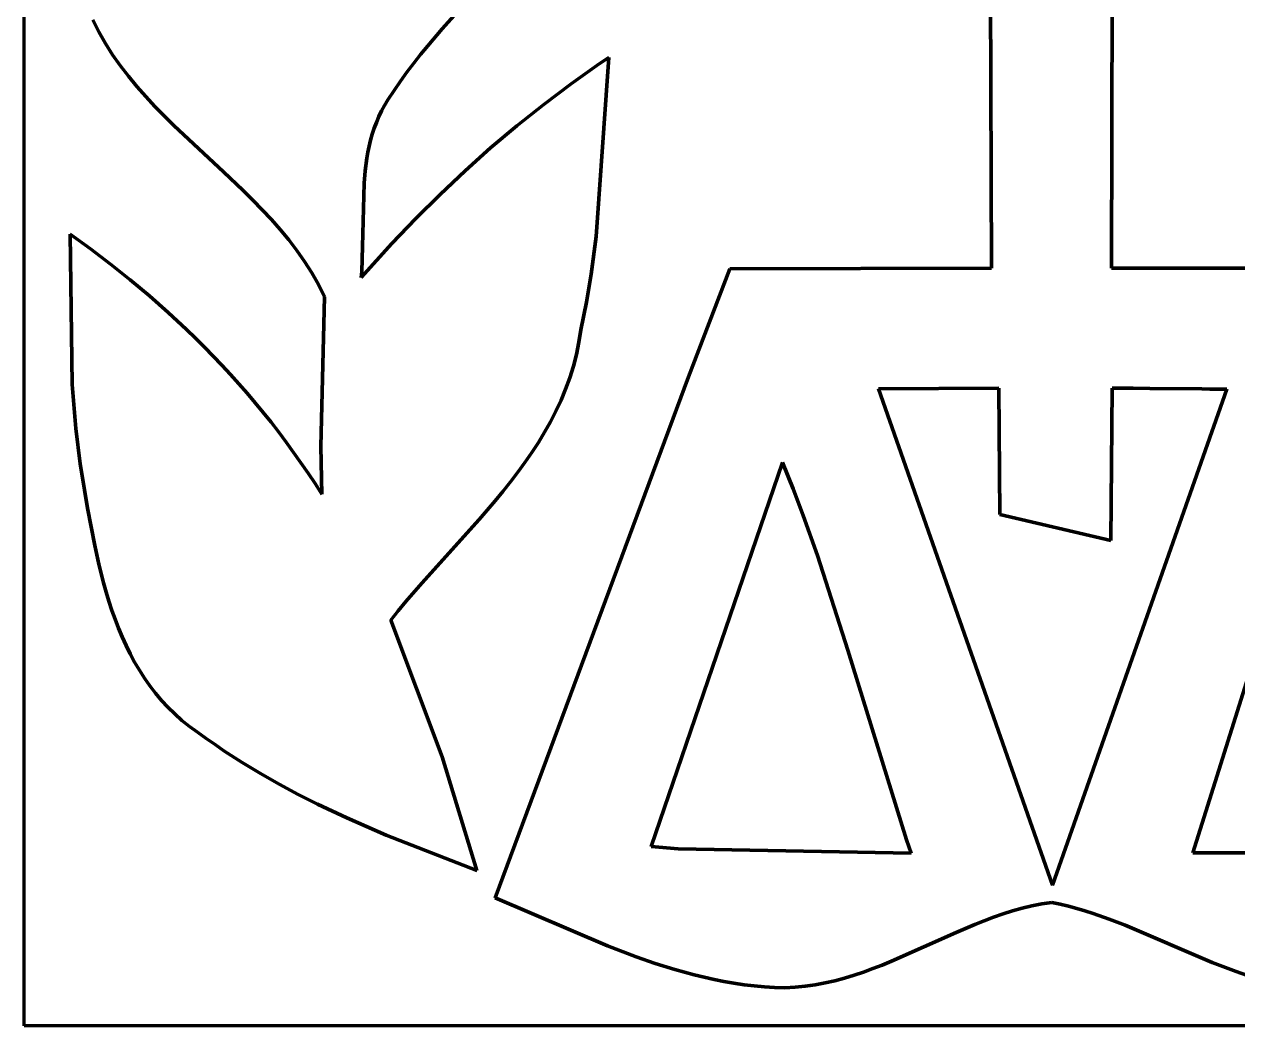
# Model space of a CAD drawing. Header units: millimetres. Extents: x 0 to 4.14, y 0 to 3.72.
# Drawn here: x 0 to 2.247, y 0 to 1.855 of the extents above; entities that cross this region are included whole.
import ezdxf

# ---------------------------------------------------------------- set-up
doc = ezdxf.new("R2010")
doc.units = ezdxf.units.MM
for name, color, linetype, lineweight in [('shape0', 7, 'CONTINUOUS', 100), ('shape1', 7, 'CONTINUOUS', 100), ('shape2', 7, 'CONTINUOUS', 100), ('shape5', 7, 'CONTINUOUS', 100), ('shape6', 7, 'CONTINUOUS', 100), ('shape7', 7, 'CONTINUOUS', 100)]:
    doc.layers.add(name, color=color, linetype=linetype, lineweight=lineweight)

msp = doc.modelspace()

# ---------------------------------------------------------------- linework, layer by layer
at = {"layer": 'shape0'}
for p, q in [((0, 0), (0, 3.7222)), ((1.7879, 2.2623), (1.7913, 1.4032)), ((2.0138, 1.403), (2.0148, 1.9863)), ((0.774, 1.8462), (0.8015, 1.8772)), ((0.1267, 1.8629), (0.1379, 1.8405)), ((0.7471, 1.8147), (0.774, 1.8462)), ((0.1379, 1.8405), (0.1503, 1.8189)), ((0.1503, 1.8189), (0.1636, 1.7981)), ((0.1636, 1.7981), (0.1778, 1.7779)), ((0.7213, 1.7823), (0.7341, 1.7986)), ((0.7341, 1.7986), (0.7471, 1.8147)), ((0.1778, 1.7779), (0.1929, 1.7583)), ((0.7088, 1.7658), (0.7213, 1.7823)), ((1.065, 1.7811), (1.0129, 1.7444)), ((1.0592, 1.4613), (1.0826, 1.793)), ((1.0826, 1.793), (1.065, 1.7811)), ((0.1929, 1.7583), (0.2086, 1.7392)), ((0.6966, 1.749), (0.7088, 1.7658)), ((0.2086, 1.7392), (0.225, 1.7206)), ((0.6733, 1.7146), (0.6848, 1.7319)), ((0.6848, 1.7319), (0.6966, 1.749)), ((1.0129, 1.7444), (0.962, 1.7062)), ((0.225, 1.7206), (0.242, 1.7024)), ((0.6672, 1.7044), (0.6733, 1.7146)), ((0.242, 1.7024), (0.2594, 1.6846)), ((0.6567, 1.6835), (0.6617, 1.694)), ((0.6617, 1.694), (0.6672, 1.7044)), ((0.962, 1.7062), (0.9123, 1.6666)), ((0.2594, 1.6846), (0.2773, 1.667)), ((0.2773, 1.667), (0.2954, 1.6497)), ((0.6482, 1.6621), (0.6522, 1.6729)), ((0.6522, 1.6729), (0.6567, 1.6835)), ((0.9123, 1.6666), (0.8637, 1.6255)), ((0.2954, 1.6497), (0.3691, 1.5812)), ((0.6415, 1.6401), (0.6446, 1.6511)), ((0.6446, 1.6511), (0.6482, 1.6621)), ((0.6364, 1.6177), (0.6388, 1.6289)), ((0.6388, 1.6289), (0.6415, 1.6401)), ((0.8637, 1.6255), (0.8163, 1.5832)), ((0.6313, 1.5834), (0.6344, 1.6063)), ((0.6344, 1.6063), (0.6364, 1.6177)), ((0.3691, 1.5812), (0.4056, 1.5466)), ((0.6292, 1.5602), (0.6313, 1.5834)), ((0.8163, 1.5832), (0.77, 1.5395)), ((0.6265, 1.443), (0.6292, 1.5602)), ((0.4056, 1.5466), (0.4234, 1.529)), ((0.4234, 1.529), (0.4408, 1.5111)), ((0.77, 1.5395), (0.7249, 1.4947)), ((0.4408, 1.5111), (0.4577, 1.4928)), ((0.4577, 1.4928), (0.4741, 1.4742)), ((0.7249, 1.4947), (0.681, 1.4486)), ((0.1227, 1.4386), (0.0848, 1.4657)), ((0.0848, 1.4657), (0.0889, 1.1873)), ((0.4741, 1.4742), (0.4899, 1.4551)), ((1.05, 1.3919), (1.0592, 1.4613)), ((0.1598, 1.4105), (0.1227, 1.4386)), ((0.4899, 1.4551), (0.5049, 1.4354)), ((0.681, 1.4486), (0.6241, 1.3855)), ((0.6249, 1.3969), (0.6265, 1.443)), ((0.5049, 1.4354), (0.5191, 1.4151)), ((0.1963, 1.3815), (0.1598, 1.4105)), ((0.5191, 1.4151), (0.5324, 1.3942)), ((0.5324, 1.3942), (0.5447, 1.3725)), ((0.6241, 1.3855), (0.6249, 1.3969)), ((1.3069, 1.4015), (1.23, 1.2015)), ((1.7913, 1.4032), (1.3069, 1.4015)), ((2.4997, 1.4024), (2.0138, 1.403)), ((0.2319, 1.3516), (0.1963, 1.3815)), ((0.5447, 1.3725), (0.5559, 1.35)), ((1.0413, 1.3401), (1.05, 1.3919)), ((0.2668, 1.3208), (0.2319, 1.3516)), ((0.5559, 1.35), (0.5493, 1.0728)), ((1.0308, 1.2885), (1.0413, 1.3401)), ((0.3007, 1.2892), (0.2668, 1.3208)), ((0.3174, 1.273), (0.3007, 1.2892)), ((1.0273, 1.2656), (1.0308, 1.2885)), ((0.3339, 1.2566), (0.3174, 1.273)), ((1.0227, 1.2432), (1.0273, 1.2656)), ((0.3501, 1.2399), (0.3339, 1.2566)), ((0.3661, 1.2231), (0.3501, 1.2399)), ((1.017, 1.2213), (1.0227, 1.2432)), ((0.3818, 1.206), (0.3661, 1.2231)), ((1.0103, 1.1999), (1.017, 1.2213)), ((0.3974, 1.1888), (0.3818, 1.206)), ((1.23, 1.2015), (0.872, 0.237)), ((1.0026, 1.1789), (1.0103, 1.1999)), ((0.0889, 1.1873), (0.0954, 1.1058)), ((0.4126, 1.1713), (0.3974, 1.1888)), ((0.4277, 1.1536), (0.4126, 1.1713)), ((0.9941, 1.1584), (1.0026, 1.1789)), ((0.4424, 1.1356), (0.4277, 1.1536)), ((0.9847, 1.1383), (0.9941, 1.1584)), ((0.457, 1.1175), (0.4424, 1.1356)), ((0.9746, 1.1186), (0.9847, 1.1383)), ((0.0954, 1.1058), (0.1035, 1.0408)), ((0.4712, 1.0991), (0.457, 1.1175)), ((0.9637, 1.0993), (0.9746, 1.1186)), ((0.4852, 1.0805), (0.4712, 1.0991)), ((0.4989, 1.0617), (0.4852, 1.0805)), ((0.94, 1.0616), (0.9522, 1.0803)), ((0.9522, 1.0803), (0.9637, 1.0993)), ((0.5124, 1.0427), (0.4989, 1.0617)), ((0.5493, 1.0728), (0.5511, 0.9845)), ((0.9273, 1.0432), (0.94, 1.0616)), ((0.1035, 1.0408), (0.1115, 0.9922)), ((0.5256, 1.0235), (0.5124, 1.0427)), ((0.9141, 1.0251), (0.9273, 1.0432)), ((0.5385, 1.0041), (0.5256, 1.0235)), ((0.9004, 1.0072), (0.9141, 1.0251)), ((0.1115, 0.9922), (0.1173, 0.9582)), ((0.5511, 0.9845), (0.5385, 1.0041)), ((0.8719, 0.972), (0.8863, 0.9895)), ((0.8863, 0.9895), (0.9004, 1.0072)), ((0.8423, 0.9376), (0.8719, 0.972)), ((0.1173, 0.9582), (0.1304, 0.8892)), ((0.7361, 0.8193), (0.8423, 0.9376)), ((0.1304, 0.8892), (0.138, 0.8545)), ((0.138, 0.8545), (0.1468, 0.82)), ((0.1468, 0.82), (0.1516, 0.803)), ((0.7068, 0.7854), (0.7361, 0.8193)), ((0.1516, 0.803), (0.1567, 0.786)), ((0.1567, 0.786), (0.1623, 0.7692)), ((0.1623, 0.7692), (0.1682, 0.7526)), ((0.6788, 0.7511), (0.6926, 0.7683)), ((0.6926, 0.7683), (0.7068, 0.7854)), ((0.1682, 0.7526), (0.1745, 0.7362)), ((0.7742, 0.498), (0.6788, 0.7511)), ((0.1745, 0.7362), (0.1813, 0.7201)), ((0.1813, 0.7201), (0.1885, 0.7042)), ((0.1885, 0.7042), (0.1962, 0.6886)), ((0.1962, 0.6886), (0.2044, 0.6733)), ((0.2044, 0.6733), (0.2132, 0.6583)), ((0.2132, 0.6583), (0.2225, 0.6437)), ((0.2225, 0.6437), (0.2325, 0.6296)), ((0.2325, 0.6296), (0.243, 0.6158)), ((0.243, 0.6158), (0.2542, 0.6025)), ((0.2542, 0.6025), (0.2661, 0.5897)), ((0.2661, 0.5897), (0.2786, 0.5773)), ((0.2786, 0.5773), (0.2919, 0.5655)), ((0.2919, 0.5655), (0.3059, 0.5543)), ((0.3059, 0.5543), (0.3207, 0.5436)), ((0.3207, 0.5436), (0.3369, 0.5319)), ((0.3369, 0.5319), (0.3533, 0.5205)), ((0.3533, 0.5205), (0.3698, 0.5093)), ((0.3698, 0.5093), (0.4034, 0.4877)), ((0.838, 0.2877), (0.7742, 0.498)), ((0.4034, 0.4877), (0.4375, 0.467)), ((0.4375, 0.467), (0.4722, 0.4473)), ((0.4722, 0.4473), (0.5074, 0.4285)), ((0.5074, 0.4285), (0.543, 0.4104)), ((0.543, 0.4104), (0.5972, 0.3847)), ((0.5972, 0.3847), (0.6705, 0.3526)), ((0.6705, 0.3526), (0.838, 0.2877)), ((0.872, 0.237), (1.0802, 0.1479)), ((1.8663, 0.2219), (1.8844, 0.2256)), ((1.8844, 0.2256), (1.9028, 0.2285)), ((1.9028, 0.2285), (1.9184, 0.2252)), ((1.9184, 0.2252), (1.9339, 0.2214)), ((1.7952, 0.2009), (1.8128, 0.207)), ((1.8128, 0.207), (1.8304, 0.2125)), ((1.8304, 0.2125), (1.8483, 0.2175)), ((1.8483, 0.2175), (1.8663, 0.2219)), ((1.9339, 0.2214), (1.9492, 0.2172)), ((1.9492, 0.2172), (1.9644, 0.2127)), ((1.9644, 0.2127), (1.9795, 0.2079)), ((1.9795, 0.2079), (2.0094, 0.1974)), ((1.7261, 0.1729), (1.7605, 0.1875)), ((1.7605, 0.1875), (1.7778, 0.1944)), ((1.7778, 0.1944), (1.7952, 0.2009)), ((2.0094, 0.1974), (2.039, 0.186)), ((2.039, 0.186), (2.1998, 0.1173)), ((1.6064, 0.1195), (1.7261, 0.1729)), ((1.0802, 0.1479), (1.1331, 0.1277)), ((1.1331, 0.1277), (1.1687, 0.1154)), ((1.1687, 0.1154), (1.2046, 0.1042)), ((1.5718, 0.1057), (1.5891, 0.1124)), ((1.5891, 0.1124), (1.6064, 0.1195)), ((2.1998, 0.1173), (2.2442, 0.1002)), ((1.2046, 0.1042), (1.2227, 0.099)), ((1.2227, 0.099), (1.2408, 0.0942)), ((1.2408, 0.0942), (1.2591, 0.0898)), ((1.519, 0.0881), (1.5367, 0.0934)), ((1.5367, 0.0934), (1.5543, 0.0993)), ((1.5543, 0.0993), (1.5718, 0.1057)), ((2.2442, 0.1002), (2.2742, 0.0899)), ((1.2591, 0.0898), (1.2774, 0.0857)), ((1.2774, 0.0857), (1.2958, 0.082)), ((1.2958, 0.082), (1.3144, 0.0788)), ((1.3144, 0.0788), (1.333, 0.076)), ((1.333, 0.076), (1.3518, 0.0737)), ((1.3518, 0.0737), (1.3707, 0.0719)), ((1.3707, 0.0719), (1.3897, 0.0705)), ((1.3897, 0.0705), (1.4088, 0.0704)), ((1.4088, 0.0704), (1.4278, 0.0713)), ((1.4278, 0.0713), (1.4464, 0.0731)), ((1.4464, 0.0731), (1.4649, 0.0757)), ((1.4649, 0.0757), (1.4831, 0.0792)), ((1.4831, 0.0792), (1.5012, 0.0833)), ((1.5012, 0.0833), (1.519, 0.0881)), ((4.1389, 0), (0, 0))]:
    msp.add_line(p, q, dxfattribs=at)
at = {"layer": 'shape1'}
for p, q in [((0.8015, 1.8772), (0.774, 1.8462)), ((0.1379, 1.8405), (0.1267, 1.8629)), ((0.774, 1.8462), (0.7471, 1.8147)), ((0.1503, 1.8189), (0.1379, 1.8405)), ((0.1636, 1.7981), (0.1503, 1.8189)), ((0.1778, 1.7779), (0.1636, 1.7981)), ((0.7341, 1.7986), (0.7213, 1.7823)), ((0.7471, 1.8147), (0.7341, 1.7986)), ((0.1929, 1.7583), (0.1778, 1.7779)), ((0.7213, 1.7823), (0.7088, 1.7658)), ((1.0129, 1.7444), (1.065, 1.7811)), ((1.0826, 1.793), (1.0592, 1.4613)), ((1.065, 1.7811), (1.0826, 1.793)), ((0.2086, 1.7392), (0.1929, 1.7583)), ((0.7088, 1.7658), (0.6966, 1.749)), ((0.225, 1.7206), (0.2086, 1.7392)), ((0.6848, 1.7319), (0.6733, 1.7146)), ((0.6966, 1.749), (0.6848, 1.7319)), ((0.962, 1.7062), (1.0129, 1.7444)), ((0.242, 1.7024), (0.225, 1.7206)), ((0.6733, 1.7146), (0.6672, 1.7044)), ((0.2594, 1.6846), (0.242, 1.7024)), ((0.6617, 1.694), (0.6567, 1.6835)), ((0.6672, 1.7044), (0.6617, 1.694)), ((0.9123, 1.6666), (0.962, 1.7062)), ((0.2773, 1.667), (0.2594, 1.6846)), ((0.2954, 1.6497), (0.2773, 1.667)), ((0.6522, 1.6729), (0.6482, 1.6621)), ((0.6567, 1.6835), (0.6522, 1.6729)), ((0.8637, 1.6255), (0.9123, 1.6666)), ((0.3691, 1.5812), (0.2954, 1.6497)), ((0.6446, 1.6511), (0.6415, 1.6401)), ((0.6482, 1.6621), (0.6446, 1.6511)), ((0.6388, 1.6289), (0.6364, 1.6177)), ((0.6415, 1.6401), (0.6388, 1.6289)), ((0.8163, 1.5832), (0.8637, 1.6255)), ((0.6344, 1.6063), (0.6313, 1.5834)), ((0.6364, 1.6177), (0.6344, 1.6063)), ((0.4056, 1.5466), (0.3691, 1.5812)), ((0.6313, 1.5834), (0.6292, 1.5602)), ((0.77, 1.5395), (0.8163, 1.5832)), ((0.6292, 1.5602), (0.6265, 1.443)), ((0.4234, 1.529), (0.4056, 1.5466)), ((0.4408, 1.5111), (0.4234, 1.529)), ((0.7249, 1.4947), (0.77, 1.5395)), ((0.4577, 1.4928), (0.4408, 1.5111)), ((0.4741, 1.4742), (0.4577, 1.4928)), ((0.681, 1.4486), (0.7249, 1.4947)), ((0.0889, 1.1873), (0.0848, 1.4657)), ((0.0848, 1.4657), (0.1227, 1.4386)), ((0.4899, 1.4551), (0.4741, 1.4742)), ((1.0592, 1.4613), (1.05, 1.3919)), ((0.1227, 1.4386), (0.1598, 1.4105)), ((0.5049, 1.4354), (0.4899, 1.4551)), ((0.6241, 1.3855), (0.681, 1.4486)), ((0.6265, 1.443), (0.6249, 1.3969)), ((0.5191, 1.4151), (0.5049, 1.4354)), ((0.1598, 1.4105), (0.1963, 1.3815)), ((0.5324, 1.3942), (0.5191, 1.4151)), ((0.5447, 1.3725), (0.5324, 1.3942)), ((0.6249, 1.3969), (0.6241, 1.3855)), ((0.1963, 1.3815), (0.2319, 1.3516)), ((0.5559, 1.35), (0.5447, 1.3725)), ((1.05, 1.3919), (1.0413, 1.3401)), ((0.2319, 1.3516), (0.2668, 1.3208)), ((0.5493, 1.0728), (0.5559, 1.35)), ((1.0413, 1.3401), (1.0308, 1.2885)), ((0.2668, 1.3208), (0.3007, 1.2892)), ((0.3007, 1.2892), (0.3174, 1.273)), ((1.0308, 1.2885), (1.0273, 1.2656)), ((0.3174, 1.273), (0.3339, 1.2566)), ((1.0273, 1.2656), (1.0227, 1.2432)), ((0.3339, 1.2566), (0.3501, 1.2399)), ((0.3501, 1.2399), (0.3661, 1.2231)), ((1.0227, 1.2432), (1.017, 1.2213)), ((0.3661, 1.2231), (0.3818, 1.206)), ((1.017, 1.2213), (1.0103, 1.1999)), ((0.3818, 1.206), (0.3974, 1.1888)), ((1.0103, 1.1999), (1.0026, 1.1789)), ((0.0954, 1.1058), (0.0889, 1.1873)), ((0.3974, 1.1888), (0.4126, 1.1713)), ((0.4126, 1.1713), (0.4277, 1.1536)), ((1.0026, 1.1789), (0.9941, 1.1584)), ((0.4277, 1.1536), (0.4424, 1.1356)), ((0.9941, 1.1584), (0.9847, 1.1383)), ((0.4424, 1.1356), (0.457, 1.1175)), ((0.9847, 1.1383), (0.9746, 1.1186)), ((0.1035, 1.0408), (0.0954, 1.1058)), ((0.457, 1.1175), (0.4712, 1.0991)), ((0.9746, 1.1186), (0.9637, 1.0993)), ((0.4712, 1.0991), (0.4852, 1.0805)), ((0.4852, 1.0805), (0.4989, 1.0617)), ((0.9522, 1.0803), (0.94, 1.0616)), ((0.9637, 1.0993), (0.9522, 1.0803)), ((0.4989, 1.0617), (0.5124, 1.0427)), ((0.5511, 0.9845), (0.5493, 1.0728)), ((0.94, 1.0616), (0.9273, 1.0432)), ((0.1115, 0.9922), (0.1035, 1.0408)), ((0.5124, 1.0427), (0.5256, 1.0235)), ((0.9273, 1.0432), (0.9141, 1.0251)), ((0.5256, 1.0235), (0.5385, 1.0041)), ((0.9141, 1.0251), (0.9004, 1.0072)), ((0.1173, 0.9582), (0.1115, 0.9922)), ((0.5385, 1.0041), (0.5511, 0.9845)), ((0.8863, 0.9895), (0.8719, 0.972)), ((0.9004, 1.0072), (0.8863, 0.9895)), ((0.8719, 0.972), (0.8423, 0.9376)), ((0.1304, 0.8892), (0.1173, 0.9582)), ((0.8423, 0.9376), (0.7361, 0.8193)), ((0.138, 0.8545), (0.1304, 0.8892)), ((0.1468, 0.82), (0.138, 0.8545)), ((0.1516, 0.803), (0.1468, 0.82)), ((0.7361, 0.8193), (0.7068, 0.7854)), ((0.1567, 0.786), (0.1516, 0.803)), ((0.1623, 0.7692), (0.1567, 0.786)), ((0.1682, 0.7526), (0.1623, 0.7692)), ((0.6926, 0.7683), (0.6788, 0.7511)), ((0.7068, 0.7854), (0.6926, 0.7683)), ((0.1745, 0.7362), (0.1682, 0.7526)), ((0.6788, 0.7511), (0.7742, 0.498)), ((0.1813, 0.7201), (0.1745, 0.7362)), ((0.1885, 0.7042), (0.1813, 0.7201)), ((0.1962, 0.6886), (0.1885, 0.7042)), ((0.2044, 0.6733), (0.1962, 0.6886)), ((0.2132, 0.6583), (0.2044, 0.6733)), ((0.2225, 0.6437), (0.2132, 0.6583)), ((0.2325, 0.6296), (0.2225, 0.6437)), ((0.243, 0.6158), (0.2325, 0.6296)), ((0.2542, 0.6025), (0.243, 0.6158)), ((0.2661, 0.5897), (0.2542, 0.6025)), ((0.2786, 0.5773), (0.2661, 0.5897)), ((0.2919, 0.5655), (0.2786, 0.5773)), ((0.3059, 0.5543), (0.2919, 0.5655)), ((0.3207, 0.5436), (0.3059, 0.5543)), ((0.3369, 0.5319), (0.3207, 0.5436)), ((0.3533, 0.5205), (0.3369, 0.5319)), ((0.3698, 0.5093), (0.3533, 0.5205)), ((0.4034, 0.4877), (0.3698, 0.5093)), ((0.7742, 0.498), (0.838, 0.2877)), ((0.4375, 0.467), (0.4034, 0.4877)), ((0.4722, 0.4473), (0.4375, 0.467)), ((0.5074, 0.4285), (0.4722, 0.4473)), ((0.543, 0.4104), (0.5074, 0.4285)), ((0.5972, 0.3847), (0.543, 0.4104)), ((0.6705, 0.3526), (0.5972, 0.3847)), ((0.838, 0.2877), (0.6705, 0.3526))]:
    msp.add_line(p, q, dxfattribs=at)
at = {"layer": 'shape2'}
for p, q in [((1.7913, 1.4032), (1.7879, 2.2623)), ((2.0148, 1.9863), (2.0138, 1.403)), ((1.23, 1.2015), (1.3069, 1.4015)), ((1.3069, 1.4015), (1.7913, 1.4032)), ((2.0138, 1.403), (2.4997, 1.4024)), ((0.872, 0.237), (1.23, 1.2015)), ((1.8048, 1.1806), (1.5819, 1.1795)), ((1.5819, 1.1795), (1.904, 0.2606)), ((1.8066, 0.9467), (1.8048, 1.1806)), ((1.904, 0.2606), (2.2274, 1.1787)), ((2.0147, 1.1809), (2.0123, 0.8987)), ((2.0204, 1.1809), (2.0147, 1.1809)), ((2.0265, 1.1808), (2.0204, 1.1809)), ((2.0395, 1.1807), (2.0265, 1.1808)), ((2.0536, 1.1805), (2.0395, 1.1807)), ((2.0843, 1.1802), (2.0536, 1.1805)), ((2.1811, 1.1792), (2.0843, 1.1802)), ((2.1957, 1.1791), (2.1811, 1.1792)), ((2.2093, 1.1789), (2.1957, 1.1791)), ((2.2157, 1.1789), (2.2093, 1.1789)), ((2.2217, 1.1788), (2.2157, 1.1789)), ((2.2274, 1.1787), (2.2217, 1.1788)), ((2.3959, 1.0589), (2.1642, 0.3204)), ((1.4044, 1.0431), (1.1613, 0.332)), ((1.424, 0.9943), (1.4044, 1.0431)), ((1.4426, 0.9451), (1.424, 0.9943)), ((1.4689, 0.8708), (1.4426, 0.9451)), ((2.0123, 0.8987), (1.8066, 0.9467)), ((1.525, 0.6957), (1.4689, 0.8708)), ((1.6342, 0.3443), (1.525, 0.6957)), ((1.6427, 0.3194), (1.6342, 0.3443)), ((1.1613, 0.332), (1.2109, 0.3278)), ((1.2109, 0.3278), (1.6427, 0.3194)), ((2.1642, 0.3204), (2.6529, 0.32)), ((1.0802, 0.1479), (0.872, 0.237)), ((1.8844, 0.2256), (1.8663, 0.2219)), ((1.9028, 0.2285), (1.8844, 0.2256)), ((1.9184, 0.2252), (1.9028, 0.2285)), ((1.9339, 0.2214), (1.9184, 0.2252)), ((1.8128, 0.207), (1.7952, 0.2009)), ((1.8304, 0.2125), (1.8128, 0.207)), ((1.8483, 0.2175), (1.8304, 0.2125)), ((1.8663, 0.2219), (1.8483, 0.2175)), ((1.9492, 0.2172), (1.9339, 0.2214)), ((1.9644, 0.2127), (1.9492, 0.2172)), ((1.9795, 0.2079), (1.9644, 0.2127)), ((2.0094, 0.1974), (1.9795, 0.2079)), ((1.7605, 0.1875), (1.7261, 0.1729)), ((1.7778, 0.1944), (1.7605, 0.1875)), ((1.7952, 0.2009), (1.7778, 0.1944)), ((2.039, 0.186), (2.0094, 0.1974)), ((2.1998, 0.1173), (2.039, 0.186)), ((1.7261, 0.1729), (1.6064, 0.1195)), ((1.1331, 0.1277), (1.0802, 0.1479)), ((1.1687, 0.1154), (1.1331, 0.1277)), ((1.2046, 0.1042), (1.1687, 0.1154)), ((1.5891, 0.1124), (1.5718, 0.1057)), ((1.6064, 0.1195), (1.5891, 0.1124)), ((2.2442, 0.1002), (2.1998, 0.1173)), ((1.2227, 0.099), (1.2046, 0.1042)), ((1.2408, 0.0942), (1.2227, 0.099)), ((1.2591, 0.0898), (1.2408, 0.0942)), ((1.5367, 0.0934), (1.519, 0.0881)), ((1.5543, 0.0993), (1.5367, 0.0934)), ((1.5718, 0.1057), (1.5543, 0.0993)), ((2.2742, 0.0899), (2.2442, 0.1002)), ((1.2774, 0.0857), (1.2591, 0.0898)), ((1.2958, 0.082), (1.2774, 0.0857)), ((1.3144, 0.0788), (1.2958, 0.082)), ((1.333, 0.076), (1.3144, 0.0788)), ((1.3518, 0.0737), (1.333, 0.076)), ((1.3707, 0.0719), (1.3518, 0.0737)), ((1.3897, 0.0705), (1.3707, 0.0719)), ((1.4088, 0.0704), (1.3897, 0.0705)), ((1.4278, 0.0713), (1.4088, 0.0704)), ((1.4464, 0.0731), (1.4278, 0.0713)), ((1.4649, 0.0757), (1.4464, 0.0731)), ((1.4831, 0.0792), (1.4649, 0.0757)), ((1.5012, 0.0833), (1.4831, 0.0792)), ((1.519, 0.0881), (1.5012, 0.0833))]:
    msp.add_line(p, q, dxfattribs=at)
at = {"layer": 'shape5'}
for p, q in [((1.5819, 1.1795), (1.8048, 1.1806)), ((1.904, 0.2606), (1.5819, 1.1795)), ((1.8048, 1.1806), (1.8066, 0.9467)), ((2.2274, 1.1787), (1.904, 0.2606)), ((2.0123, 0.8987), (2.0147, 1.1809)), ((2.0147, 1.1809), (2.0204, 1.1809)), ((2.0204, 1.1809), (2.0265, 1.1808)), ((2.0265, 1.1808), (2.0395, 1.1807)), ((2.0395, 1.1807), (2.0536, 1.1805)), ((2.0536, 1.1805), (2.0843, 1.1802)), ((2.0843, 1.1802), (2.1811, 1.1792)), ((2.1811, 1.1792), (2.1957, 1.1791)), ((2.1957, 1.1791), (2.2093, 1.1789)), ((2.2093, 1.1789), (2.2157, 1.1789)), ((2.2157, 1.1789), (2.2217, 1.1788)), ((2.2217, 1.1788), (2.2274, 1.1787)), ((1.8066, 0.9467), (2.0123, 0.8987))]:
    msp.add_line(p, q, dxfattribs=at)
at = {"layer": 'shape6'}
for p, q in [((2.1642, 0.3204), (2.3959, 1.0589)), ((2.6529, 0.32), (2.1642, 0.3204))]:
    msp.add_line(p, q, dxfattribs=at)
at = {"layer": 'shape7'}
for p, q in [((1.1613, 0.332), (1.4044, 1.0431)), ((1.4044, 1.0431), (1.424, 0.9943)), ((1.424, 0.9943), (1.4426, 0.9451)), ((1.4426, 0.9451), (1.4689, 0.8708)), ((1.4689, 0.8708), (1.525, 0.6957)), ((1.525, 0.6957), (1.6342, 0.3443)), ((1.6342, 0.3443), (1.6427, 0.3194)), ((1.2109, 0.3278), (1.1613, 0.332)), ((1.6427, 0.3194), (1.2109, 0.3278))]:
    msp.add_line(p, q, dxfattribs=at)

doc.saveas('drawing.dxf')
